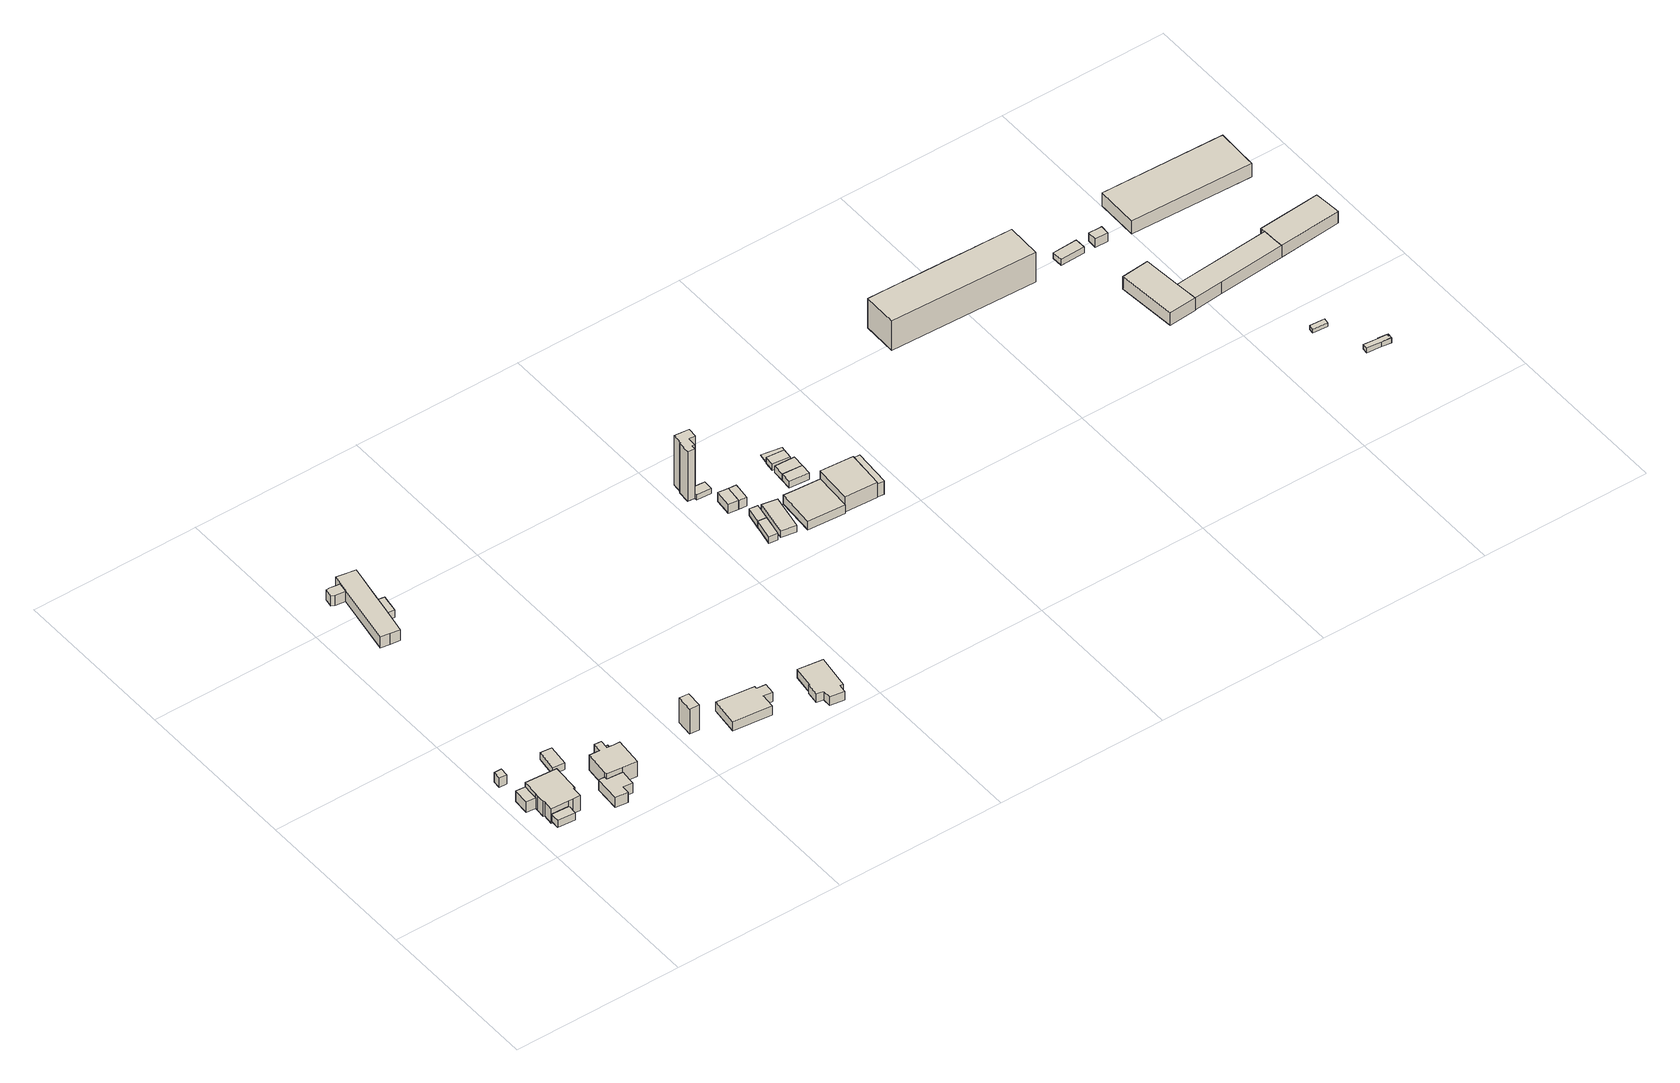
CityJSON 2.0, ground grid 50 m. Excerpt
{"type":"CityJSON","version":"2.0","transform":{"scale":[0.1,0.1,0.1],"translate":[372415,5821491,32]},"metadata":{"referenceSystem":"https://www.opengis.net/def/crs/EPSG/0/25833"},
"CityObjects":{
"building1":{"type":"Building","attributes":{"Gemeindeschluessel":"11000005","BezugspunktDach":"2200","function":"51009_1610","measuredHeight":3.25,"storeysAboveGround":0},"address":[{"country":"Germany","locality":"Berlin"}],"geometry":[{"type":"Solid","lod":"1","boundaries":[[[[0,1,2,3]],[[4,5,6,7]],[[4,7,3,2]],[[5,4,2,1]],[[6,5,1,0]],[[7,6,0,3]]]]}]},
"building2":{"type":"Building","attributes":{"Gemeindeschluessel":"11000005","function":"31001_1010"},"address":[{"country":"Germany","locality":"Berlin","thoroughfareNumber":"695","thoroughfareName":"Heerstraße"}],"children":["building2-1","building2-2","building2-3"]},
"building2-1":{"type":"BuildingPart","attributes":{"BezugspunktDach":"2200","measuredHeight":5.87,"storeysAboveGround":1},"parents":["building2"],"geometry":[{"type":"MultiSurface","lod":"1","boundaries":[[[8,9,10,11,12,13,14,15,16,17,18,19,20]],[[21,22,23,24,25,26,27,28,29,30,31,32,33]],[[21,33,20,19]],[[22,21,19,18]],[[34,35,18,17]],[[24,23,17,16]],[[25,24,16,15]],[[26,25,15,14]],[[27,26,14,13]],[[28,27,13,12]],[[29,28,12,11]],[[30,29,11,10]],[[36,37,38,39,31,30,10,9]],[[32,31,9,8]],[[33,32,8,20]],[[23,22,35,34]],[[39,38,37,36]]]}]},
"building2-2":{"type":"BuildingPart","attributes":{"BezugspunktDach":"2200","measuredHeight":3.62,"storeysAboveGround":1},"parents":["building2"],"geometry":[{"type":"Solid","lod":"1","boundaries":[[[[35,34,40,41,42]],[[43,44,23,22,45]],[[43,45,42,41]],[[44,43,41,40]],[[23,44,40,34]],[[45,22,35,42]],[[22,23,34,35]]]]}]},
"building2-3":{"type":"BuildingPart","attributes":{"BezugspunktDach":"2200","measuredHeight":2.33,"storeysAboveGround":1},"parents":["building2"],"geometry":[{"type":"Solid","lod":"1","boundaries":[[[[46,37,36,47]],[[39,38,48,49]],[[39,49,47,36]],[[48,38,37,46]],[[49,48,46,47]],[[38,39,36,37]]]]}]},
"building3":{"type":"Building","attributes":{"Gemeindeschluessel":"11000005","BezugspunktDach":"2200","function":"31001_2463","measuredHeight":2.27,"storeysAboveGround":1},"address":[{"country":"Germany","locality":"Berlin","thoroughfareNumber":"695 (2)","thoroughfareName":"Heerstraße"}],"geometry":[{"type":"Solid","lod":"1","boundaries":[[[[50,51,52,53]],[[54,55,56,57]],[[54,57,53,52]],[[55,54,52,51]],[[56,55,51,50]],[[57,56,50,53]]]]}]},
"building4":{"type":"Building","attributes":{"Gemeindeschluessel":"11000005","function":"31001_1010"},"address":[{"country":"Germany","locality":"Berlin","thoroughfareNumber":"693","thoroughfareName":"Heerstraße"}],"children":["building4-1","building4-2"]},
"building4-1":{"type":"BuildingPart","attributes":{"BezugspunktDach":"2200","measuredHeight":6.64,"storeysAboveGround":1},"parents":["building4"],"geometry":[{"type":"MultiSurface","lod":"1","boundaries":[[[58,59,60,61,62,63,64,65,66,67,68]],[[69,70,71,72,73,74,75,76,77,78,79]],[[80,81,68,67]],[[70,69,67,66]],[[71,70,66,65]],[[72,71,65,64]],[[73,72,64,63]],[[74,73,63,62]],[[75,74,62,61]],[[76,75,61,60]],[[77,76,60,59]],[[78,77,59,58]],[[81,82,78,58,68]],[[69,79,81,80]],[[79,78,82,81]]]}]},
"building4-2":{"type":"BuildingPart","attributes":{"BezugspunktDach":"2200","measuredHeight":3.43,"storeysAboveGround":1},"parents":["building4"],"geometry":[{"type":"Solid","lod":"1","boundaries":[[[[83,84,85,86,82,81,80,87,88]],[[89,69,79,78,90,91,92,93,94]],[[89,94,88,87]],[[69,89,87,80]],[[90,78,82,86]],[[91,90,86,85]],[[92,91,85,84]],[[93,92,84,83]],[[94,93,83,88]],[[79,69,80,81]],[[78,79,81,82]]]]}]},
"building5":{"type":"Building","attributes":{"Gemeindeschluessel":"11000005","BezugspunktDach":"2200","function":"51009_1610","measuredHeight":2.82,"storeysAboveGround":0},"address":[{"country":"Germany","locality":"Berlin"}],"geometry":[{"type":"Solid","lod":"1","boundaries":[[[[95,96,97,98]],[[73,99,75,74]],[[73,74,98,97]],[[99,73,97,96]],[[75,99,96,95]],[[74,75,95,98]]]]}]},
"building6":{"type":"Building","attributes":{"Gemeindeschluessel":"11000005","function":"31001_2020"},"address":[{"country":"Germany","locality":"Berlin","thoroughfareNumber":"694 (3)","thoroughfareName":"Heerstraße"}],"children":["building6-1","building6-2"]},
"building6-1":{"type":"BuildingPart","attributes":{"BezugspunktDach":"2200","measuredHeight":4.09,"storeysAboveGround":1},"parents":["building6"],"geometry":[{"type":"MultiSurface","lod":"1","boundaries":[[[100,101,102,103,104,105,106,107,108,109,110]],[[111,112,113,114,115,116,117,118,119,120,121]],[[111,121,110,109]],[[112,111,109,108]],[[113,122,123,108,107]],[[114,113,107,106]],[[115,114,106,105]],[[116,115,105,104]],[[117,116,104,103]],[[118,117,103,102]],[[119,118,102,101]],[[120,119,101,100]],[[121,120,100,110]],[[112,123,122,113]]]}]},
"building6-2":{"type":"BuildingPart","attributes":{"BezugspunktDach":"2200","measuredHeight":3.36,"storeysAboveGround":1},"parents":["building6"],"geometry":[{"type":"Solid","lod":"1","boundaries":[[[[124,125,123,122,126,127,128]],[[129,130,113,112,111,131,132]],[[129,132,128,127]],[[130,129,127,126]],[[113,130,126,122]],[[111,112,123,125]],[[131,111,125,124]],[[132,131,124,128]],[[113,122,123,112]]]]}]},
"building7":{"type":"Building","attributes":{"Gemeindeschluessel":"11000005","BezugspunktDach":"2200","function":"51009_1610","measuredHeight":3.26,"storeysAboveGround":0},"address":[{"country":"Germany","locality":"Berlin"}],"geometry":[{"type":"Solid","lod":"1","boundaries":[[[[133,134,135,136]],[[137,138,139,140]],[[137,140,136,135]],[[138,137,135,134]],[[139,138,134,133]],[[140,139,133,136]]]]}]},
"building8":{"type":"Building","attributes":{"Gemeindeschluessel":"11000005","BezugspunktDach":"2200","function":"31001_1000","measuredHeight":8.44,"storeysAboveGround":1},"address":[{"country":"Germany","locality":"Berlin","thoroughfareNumber":"689 (2)","thoroughfareName":"Heerstraße"}],"geometry":[{"type":"Solid","lod":"1","boundaries":[[[[141,142,143,144]],[[145,146,147,148]],[[145,148,144,143]],[[146,145,143,142]],[[147,146,142,141]],[[148,147,141,144]]]]}]},
"building9":{"type":"Building","attributes":{"Gemeindeschluessel":"11000005","BezugspunktDach":"2200","function":"31001_1010","measuredHeight":3.17,"storeysAboveGround":1},"address":[{"country":"Germany","locality":"Berlin","thoroughfareNumber":"689","thoroughfareName":"Heerstraße"}],"geometry":[{"type":"Solid","lod":"1","boundaries":[[[[149,150,151,152,153,154,155,156,157]],[[158,159,160,161,162,163,164,165,166]],[[158,166,157,156]],[[159,158,156,155]],[[160,159,155,154]],[[161,160,154,153]],[[162,161,153,152]],[[163,162,152,151]],[[164,163,151,150]],[[165,164,150,149]],[[166,165,149,157]]]]}]},
"building10":{"type":"Building","attributes":{"Gemeindeschluessel":"11000005","BezugspunktDach":"2200","function":"31001_1010","measuredHeight":2.86,"storeysAboveGround":1},"address":[{"country":"Germany","locality":"Berlin","thoroughfareNumber":"687","thoroughfareName":"Heerstraße"}],"geometry":[{"type":"Solid","lod":"1","boundaries":[[[[167,168,169,170,171,172,173,174,175,176]],[[177,178,179,180,181,182,183,184,185,186]],[[177,186,176,175]],[[178,177,175,174]],[[179,178,174,173]],[[180,179,173,172]],[[181,180,172,171]],[[182,181,171,170]],[[183,182,170,169]],[[184,183,169,168]],[[185,184,168,167]],[[186,185,167,176]]]]}]},
"building11":{"type":"Building","attributes":{"Gemeindeschluessel":"11000005","BezugspunktDach":"2200","function":"31001_1000","measuredHeight":2.27,"storeysAboveGround":1},"address":[{"country":"Germany","locality":"Berlin","thoroughfareNumber":"1 (4)","thoroughfareName":"An der Spitze"}],"geometry":[{"type":"Solid","lod":"1","boundaries":[[[[187,188,189,190]],[[191,192,193,194]],[[191,194,190,189]],[[192,191,189,188]],[[193,192,188,187]],[[194,193,187,190]]]]}]},
"building12":{"type":"Building","attributes":{"Gemeindeschluessel":"11000005","BezugspunktDach":"2200","function":"31001_1000","measuredHeight":16.7,"storeysAboveGround":1},"address":[{"country":"Germany","locality":"Berlin","thoroughfareNumber":"1 (6)","thoroughfareName":"An der Spitze"}],"geometry":[{"type":"Solid","lod":"1","boundaries":[[[[195,196,197,198,199,200,201,202,203,204,205]],[[206,207,208,209,210,211,212,213,214,215,216]],[[206,216,205,204]],[[207,206,204,203]],[[208,207,203,202]],[[209,208,202,201]],[[210,209,201,200]],[[211,210,200,199]],[[212,211,199,198]],[[213,212,198,197]],[[214,213,197,196]],[[215,214,196,195]],[[216,215,195,205]]]]}]},
"building13":{"type":"Building","attributes":{"Gemeindeschluessel":"11000005","BezugspunktDach":"2200","function":"51009_1610","measuredHeight":1.74,"storeysAboveGround":0},"address":[{"country":"Germany","locality":"Berlin"}],"geometry":[{"type":"Solid","lod":"1","boundaries":[[[[217,218,219,220,221,222,223]],[[215,214,213,212,224,225,226]],[[215,226,223,222]],[[214,215,222,221]],[[213,214,221,220]],[[212,213,220,219]],[[224,212,219,218]],[[225,224,218,217]],[[226,225,217,223]]]]}]},
"building14":{"type":"Building","attributes":{"Gemeindeschluessel":"11000005","BezugspunktDach":"2200","function":"31001_1000","measuredHeight":2.34,"storeysAboveGround":1},"address":[{"country":"Germany","locality":"Berlin","thoroughfareNumber":"1 (3)","thoroughfareName":"An der Spitze"}],"geometry":[{"type":"Solid","lod":"1","boundaries":[[[[188,227,228,189]],[[229,230,231,232]],[[229,232,189,228]],[[230,229,228,227]],[[231,230,227,188]],[[232,231,188,189]]]]}]},
"building15":{"type":"Building","attributes":{"Gemeindeschluessel":"11000005","BezugspunktDach":"2200","function":"31001_2463","measuredHeight":2.97,"storeysAboveGround":1},"address":[{"country":"Germany","locality":"Berlin","thoroughfareNumber":"1 (5)","thoroughfareName":"An der Spitze"}],"geometry":[{"type":"Solid","lod":"1","boundaries":[[[[233,234,235,236]],[[237,238,239,240]],[[237,240,236,235]],[[238,237,235,234]],[[239,238,234,233]],[[240,239,233,236]]]]}]},
"building16":{"type":"Building","attributes":{"Gemeindeschluessel":"11000005","BezugspunktDach":"2200","function":"51009_1610","measuredHeight":3.03,"storeysAboveGround":0},"address":[{"country":"Germany","locality":"Berlin"}],"geometry":[{"type":"Solid","lod":"1","boundaries":[[[[241,242,234,233]],[[238,243,244,239]],[[238,239,233,234]],[[243,238,234,242]],[[244,243,242,241]],[[239,244,241,233]]]]}]},
"building17":{"type":"Building","attributes":{"Gemeindeschluessel":"11000005","BezugspunktDach":"2200","function":"31001_2463","measuredHeight":2.27,"storeysAboveGround":1},"address":[{"country":"Germany","locality":"Berlin","thoroughfareNumber":"1 (2)","thoroughfareName":"An der Spitze"}],"geometry":[{"type":"Solid","lod":"1","boundaries":[[[[245,246,247,248]],[[249,250,251,252]],[[249,252,248,247]],[[250,249,247,246]],[[251,250,246,245]],[[252,251,245,248]]]]}]},
"building18":{"type":"Building","attributes":{"Gemeindeschluessel":"11000005","BezugspunktDach":"2200","function":"31001_2143","measuredHeight":2.85,"storeysAboveGround":1},"address":[{"country":"Germany","locality":"Berlin","thoroughfareNumber":"1 (1)","thoroughfareName":"An der Spitze"}],"geometry":[{"type":"Solid","lod":"1","boundaries":[[[[253,254,255,256,257]],[[258,259,260,261,262]],[[258,262,257,256]],[[259,258,256,255]],[[260,259,255,254]],[[261,260,254,253]],[[262,261,253,257]]]]}]},
"building19":{"type":"Building","attributes":{"Gemeindeschluessel":"11000005","BezugspunktDach":"2200","function":"51009_1610","measuredHeight":2.18,"storeysAboveGround":0},"address":[{"country":"Germany","locality":"Berlin"}],"geometry":[{"type":"Solid","lod":"1","boundaries":[[[[263,264,265,266]],[[267,268,269,270]],[[267,270,266,265]],[[268,267,265,264]],[[269,268,264,263]],[[270,269,263,266]]]]}]},
"building20":{"type":"Building","attributes":{"Gemeindeschluessel":"11000005","BezugspunktDach":"2200","function":"31001_2463","measuredHeight":2.13,"storeysAboveGround":1},"address":[{"country":"Germany","locality":"Berlin","thoroughfareNumber":"1 (9)","thoroughfareName":"An der Spitze"}],"geometry":[{"type":"Solid","lod":"1","boundaries":[[[[264,271,272,265]],[[273,274,268,267]],[[273,267,265,272]],[[274,273,272,271]],[[268,274,271,264]],[[267,268,264,265]]]]}]},
"building21":{"type":"Building","attributes":{"Gemeindeschluessel":"11000005","BezugspunktDach":"2200","function":"31001_2463","measuredHeight":2.07,"storeysAboveGround":1},"address":[{"country":"Germany","locality":"Berlin","thoroughfareNumber":"1 (8)","thoroughfareName":"An der Spitze"}],"geometry":[{"type":"Solid","lod":"1","boundaries":[[[[275,276,277,278]],[[279,280,281,282]],[[279,282,278,277]],[[280,279,277,276]],[[281,280,276,275]],[[282,281,275,278]]]]}]},
"building22":{"type":"Building","attributes":{"Gemeindeschluessel":"11000005","BezugspunktDach":"2200","function":"31001_2463","measuredHeight":0.224,"storeysAboveGround":1},"address":[{"country":"Germany","locality":"Berlin","thoroughfareNumber":"1 (7)","thoroughfareName":"An der Spitze"}],"geometry":[{"type":"Solid","lod":"1","boundaries":[[[[283,284,285,286]],[[287,288,289,290]],[[287,290,286,285]],[[288,287,285,284]],[[289,288,284,283]],[[290,289,283,286]]]]}]},
"building23":{"type":"Building","attributes":{"Gemeindeschluessel":"11000005","BezugspunktDach":"2200","function":"31001_1010","measuredHeight":5.57,"storeysAboveGround":1},"address":[{"country":"Germany","locality":"Berlin","thoroughfareNumber":"1","thoroughfareName":"An der Spitze"}],"geometry":[{"type":"Solid","lod":"1","boundaries":[[[[291,292,293,294]],[[295,296,297,298]],[[295,298,294,293]],[[296,295,293,292]],[[297,296,292,291]],[[298,297,291,294]]]]}]},
"building24":{"type":"Building","attributes":{"Gemeindeschluessel":"11000005","BezugspunktDach":"2200","function":"51009_1610","measuredHeight":4.44,"storeysAboveGround":0},"address":[{"country":"Germany","locality":"Berlin"}],"geometry":[{"type":"Solid","lod":"1","boundaries":[[[[299,300,301,302,303]],[[304,305,306,307,308]],[[304,308,303,302]],[[305,304,302,301]],[[306,305,301,300]],[[307,306,300,299]],[[308,307,299,303]]]]}]},
"building25":{"type":"Building","attributes":{"Gemeindeschluessel":"11000005","BezugspunktDach":"2200","function":"31001_1010","measuredHeight":10,"storeysAboveGround":2},"address":[{"country":"Germany","locality":"Berlin","thoroughfareNumber":"6, 7, 8","thoroughfareName":"An der Spitze"}],"geometry":[{"type":"Solid","lod":"1","boundaries":[[[[309,310,311,312,313,314,315,316,317,318,319,320,321]],[[322,323,324,325,326,327,328,329,330,331,332,333,334]],[[322,334,321,320]],[[323,322,320,319]],[[324,323,319,318]],[[325,324,318,317]],[[326,325,317,316]],[[327,326,316,315]],[[328,327,315,314]],[[329,328,314,313]],[[330,329,313,312]],[[331,330,312,311]],[[332,331,311,310]],[[333,332,310,309]],[[334,333,309,321]]]]}]},
"building26":{"type":"Building","attributes":{"Gemeindeschluessel":"11000005","BezugspunktDach":"2200","function":"31001_2463","measuredHeight":1.92,"storeysAboveGround":1},"address":[{"country":"Germany","locality":"Berlin","thoroughfareNumber":"6 (9)","thoroughfareName":"An der Spitze"}],"geometry":[{"type":"Solid","lod":"1","boundaries":[[[[335,336,337,338]],[[339,340,341,342]],[[339,342,338,337]],[[340,339,337,336]],[[341,340,336,335]],[[342,341,335,338]]]]}]},
"building27":{"type":"Building","attributes":{"Gemeindeschluessel":"11000005","BezugspunktDach":"2200","function":"31001_1010","measuredHeight":4.64,"storeysAboveGround":1},"address":[{"country":"Germany","locality":"Berlin","thoroughfareNumber":"11","thoroughfareName":"An der Spitze"}],"geometry":[{"type":"Solid","lod":"1","boundaries":[[[[343,344,345,346,347]],[[348,349,350,351,352]],[[348,352,347,346]],[[349,348,346,345]],[[350,349,345,344]],[[351,350,344,343]],[[352,351,343,347]]]]}]},
"building28":{"type":"Building","attributes":{"Gemeindeschluessel":"11000005","BezugspunktDach":"2200","function":"31001_9998","measuredHeight":2.85,"storeysAboveGround":1},"address":[{"country":"Germany","locality":"Berlin","thoroughfareNumber":"9 (3)","thoroughfareName":"An der Spitze"}],"geometry":[{"type":"Solid","lod":"1","boundaries":[[[[353,354,355,356,357]],[[358,359,360,361,362]],[[358,362,357,356]],[[359,358,356,355]],[[360,359,355,354]],[[361,360,354,353]],[[362,361,353,357]]]]}]},
"building29":{"type":"Building","attributes":{"Gemeindeschluessel":"11000005","BezugspunktDach":"2200","function":"31001_2412","measuredHeight":1.37,"storeysAboveGround":1},"address":[{"country":"Germany","locality":"Berlin","thoroughfareNumber":"281 (2)","thoroughfareName":"Nennhauser Damm"}],"geometry":[{"type":"Solid","lod":"1","boundaries":[[[[363,364,365,366]],[[367,368,369,370]],[[367,370,366,365]],[[368,367,365,364]],[[369,368,364,363]],[[370,369,363,366]]]]}]},
"building30":{"type":"Building","attributes":{"Gemeindeschluessel":"11000005","BezugspunktDach":"2200","function":"31001_2412","measuredHeight":1.59,"storeysAboveGround":1},"address":[{"country":"Germany","locality":"Berlin","thoroughfareNumber":"281 (1)","thoroughfareName":"Nennhauser Damm"}],"geometry":[{"type":"Solid","lod":"1","boundaries":[[[[371,372,373,374,375,376,377,378]],[[379,380,381,382,383,384,385,386]],[[379,386,378,377]],[[380,379,377,376]],[[381,380,376,375]],[[382,381,375,374]],[[383,382,374,373]],[[384,383,373,372]],[[385,384,372,371]],[[386,385,371,378]]]]}]},
"building31":{"type":"Building","attributes":{"Gemeindeschluessel":"11000005","BezugspunktDach":"2200","function":"31001_2612","measuredHeight":1.59,"storeysAboveGround":1},"address":[{"country":"Germany","locality":"Berlin","thoroughfareNumber":"281","thoroughfareName":"Nennhauser Damm"}],"geometry":[{"type":"Solid","lod":"1","boundaries":[[[[387,375,388,389,376,371]],[[380,390,391,381,392,385]],[[380,385,371,376]],[[390,380,376,389]],[[391,390,389,388]],[[381,391,388,375]],[[392,381,375,387]],[[385,392,387,371]]]]}]},
"building32":{"type":"Building","attributes":{"Gemeindeschluessel":"11000005","function":"31001_2463"},"address":[{"country":"Germany","locality":"Berlin","thoroughfareNumber":"11 (1)","thoroughfareName":"An der Spitze"}],"children":["building32-1","building32-2"]},
"building32-1":{"type":"BuildingPart","attributes":{"BezugspunktDach":"2200","measuredHeight":4.3,"storeysAboveGround":1},"parents":["building32"],"geometry":[{"type":"MultiSurface","lod":"1","boundaries":[[[393,344,394,395,396,397,398,345]],[[399,400,401,402,403,404,405,406]],[[399,406,345,398]],[[400,399,398,397]],[[407,397,400,397,396]],[[396,401,396,395]],[[403,402,395,394]],[[404,403,394,344]],[[405,404,344,393]],[[406,405,393,345]],[[401,408,407,396]],[[408,400,397,407]],[[402,409,401,396,395]]]}]},
"building32-2":{"type":"BuildingPart","attributes":{"BezugspunktDach":"2200","measuredHeight":4.33,"storeysAboveGround":1},"parents":["building32"],"geometry":[{"type":"MultiSurface","lod":"1","boundaries":[[[397,407,395,410,411,412,413]],[[414,415,416,402,408,400,417]],[[414,417,413,412]],[[415,414,412,411]],[[416,415,411,410]],[[402,416,410,395]],[[417,400,397,413]],[[408,401,396,407]],[[402,395,396,401]],[[400,408,407,397]]]}]},
"building33":{"type":"Building","attributes":{"Gemeindeschluessel":"11000005","BezugspunktDach":"2200","function":"31001_2143","measuredHeight":5.34,"storeysAboveGround":1},"address":[{"country":"Germany","locality":"Berlin","thoroughfareNumber":"10, 9","thoroughfareName":"An der Spitze"}],"geometry":[{"type":"Solid","lod":"1","boundaries":[[[[418,419,420,421,422]],[[423,424,425,426,427]],[[423,427,422,421]],[[424,423,421,420]],[[425,424,420,419]],[[426,425,419,418]],[[427,426,418,422]]]]}]}
},
"vertices":[
[31,251,82],[33,275,82],[11,276,82],[9,252,82],[11,276,50],[33,275,50],[31,251,50],[9,252,50],
[36,100,102],[33,68,102],[85,65,102],[98,64,102],[119,63,102],[121,95,102],[125,95,102],[127,120,102],[131,177,102],[38,183,102],[35,135,102],[34,126,102],[32,101,102],[34,126,52],[35,135,52],[38,183,52],[131,177,52],[127,120,52],[125,95,52],[121,95,52],[119,63,52],[98,64,52],[85,65,52],[33,68,52],[36,100,52],[32,101,52],[38,183,88],[35,135,88],[33,68,84],[85,65,84],[85,65,60],[33,68,60],
[30,183,88],[10,185,88],[7,137,88],[10,185,52],[30,183,52],[7,137,52],
[83,36,84],[31,40,84],[83,36,60],[31,40,60],
[181,210,69],[188,273,69],[154,277,69],[146,213,69],[154,277,46],[188,273,46],[181,210,46],[146,213,46],
[269,88,96],[311,84,96],[318,166,96],[300,167,96],[280,169,96],[283,195,96],[262,197,96],[260,171,96],[229,173,96],[222,100,96],[222,92,96],[222,100,45],[229,173,45],[260,171,45],[262,197,45],[283,195,45],[280,169,45],[300,167,45],[318,166,45],[311,84,45],[269,88,45],[222,92,45],[222,100,80],[222,92,80],[269,88,80],
[235,21,80],[237,45,80],[265,42,80],[266,55,80],[204,101,80],[199,25,80],[204,101,45],[266,55,45],[265,42,45],[237,45,45],[235,21,45],[199,25,45],
[300,167,74],[301,194,74],[283,195,74],[280,169,74],[301,194,45],
[128,862,51],[156,858,51],[170,936,51],[179,989,51],[199,1098,51],[171,1103,51],[142,1108,51],[138,1083,51],[133,1053,51],[132,1053,51],[100,867,51],[132,1053,14],[133,1053,14],[138,1083,14],[142,1108,14],[171,1103,14],[199,1098,14],[179,989,14],[170,936,14],[156,858,14],[128,862,14],[100,867,14],[138,1083,48],[133,1053,48],
[103,1057,48],[132,1053,48],[109,1088,48],[97,1087,48],[93,1062,48],[97,1087,14],[109,1088,14],[103,1057,14],[93,1062,14],
[194,932,41],[202,985,41],[179,989,41],[170,936,41],[179,989,16],[202,985,16],[194,932,16],[170,936,16],
[537,129,127],[540,178,127],[512,180,127],[508,131,127],[512,180,43],[540,178,43],[537,129,43],[508,131,43],
[715,65,72],[719,107,72],[746,104,72],[749,137,72],[722,140,72],[722,148,72],[699,151,72],[611,161,72],[602,78,72],[611,161,41],[699,151,41],[722,148,41],[722,140,41],[749,137,41],[746,104,41],[719,107,41],[715,65,41],[602,78,41],
[853,37,66],[852,11,66],[894,5,66],[898,30,66],[907,28,66],[922,130,66],[849,140,66],[840,77,66],[837,78,66],[832,40,66],[837,78,37],[840,77,37],[849,140,37],[922,130,37],[907,28,37],[898,30,37],[894,5,37],[852,11,37],[853,37,37],[832,40,37],
[1126,591,35],[1138,654,35],[1113,657,35],[1101,595,35],[1113,657,13],[1138,654,13],[1126,591,13],[1101,595,13],
[1053,838,178],[1054,851,178],[1062,850,178],[1062,859,178],[1063,877,178],[1083,876,178],[1085,904,178],[1041,908,178],[1038,876,178],[1035,876,178],[1032,840,178],[1035,876,11],[1038,876,11],[1041,908,11],[1085,904,11],[1083,876,11],[1063,877,11],[1062,859,11],[1062,850,11],[1054,851,11],[1053,838,11],[1032,840,11],
[1096,827,28],[1098,856,28],[1062,859,28],[1062,850,28],[1054,851,28],[1053,838,28],[1053,830,28],[1098,856,11],[1096,827,11],[1053,830,11],
[1147,702,35],[1123,706,35],[1123,706,12],[1147,702,12],[1138,654,12],[1113,657,12],
[1116,741,41],[1122,791,41],[1092,795,41],[1087,744,41],[1092,795,11],[1122,791,11],[1116,741,11],[1087,744,11],
[1139,738,41],[1145,789,41],[1145,789,11],[1139,738,11],
[1182,588,34],[1201,693,34],[1156,701,34],[1138,596,34],[1156,701,11],[1201,693,11],[1182,588,11],[1138,596,11],
[1322,574,35],[1329,687,35],[1255,692,35],[1220,695,35],[1212,582,35],[1220,695,6],[1255,692,6],[1329,687,6],[1322,574,6],[1212,582,6],
[1323,724,32],[1325,756,32],[1266,760,32],[1264,729,32],[1266,760,10],[1325,756,10],[1323,724,10],[1264,729,10],
[1327,792,32],[1268,795,32],[1268,795,10],[1327,792,10],
[1320,800,31],[1323,829,31],[1272,834,31],[1269,805,31],[1272,834,10],[1323,829,10],[1320,800,10],[1269,805,10],
[1333,829,12],[1337,856,12],[1278,866,12],[1273,839,12],[1278,866,10],[1337,856,10],[1333,829,10],[1273,839,10],
[1417,568,63],[1425,680,63],[1329,687,63],[1322,574,63],[1329,687,12],[1425,680,12],[1417,568,12],[1322,574,12],
[1436,566,58],[1437,566,58],[1445,679,58],[1425,680,58],[1417,568,58],[1425,680,14],[1445,679,14],[1437,566,14],[1436,566,14],[1417,568,14],
[2203,963,110],[2205,1066,110],[2104,1069,110],[2096,1069,110],[2088,1069,110],[1995,1072,110],[1987,1072,110],[1979,1072,110],[1886,1075,110],[1878,1075,110],[1870,1076,110],[1769,1078,110],[1767,976,110],[1769,1078,10],[1870,1076,10],[1878,1075,10],[1886,1075,10],[1979,1072,10],[1987,1072,10],[1995,1072,10],[2088,1069,10],[2096,1069,10],[2104,1069,10],[2205,1066,10],[2203,963,10],[1767,976,10],
[2291,975,27],[2364,977,27],[2363,1010,27],[2290,1007,27],[2363,1010,8],[2364,977,8],[2291,975,8],[2290,1007,8],
[2377,638,49],[2459,645,49],[2454,712,49],[2444,823,49],[2362,815,49],[2444,823,7],[2454,712,7],[2459,645,7],[2377,638,7],[2362,815,7],
[2434,974,38],[2436,1002,38],[2425,1002,38],[2397,1003,38],[2396,975,38],[2397,1003,10],[2425,1002,10],[2436,1002,10],[2434,974,10],[2396,975,10],
[2675,385,39],[2677,401,39],[2633,404,39],[2631,388,39],[2633,404,26],[2677,401,26],[2675,385,26],[2631,388,26],
[2739,248,41],[2739,247,41],[2767,244,41],[2769,261,41],[2766,261,41],[2740,263,41],[2697,267,41],[2696,251,41],[2697,267,25],[2740,263,25],[2766,261,25],[2769,261,25],[2767,244,25],[2739,247,25],[2739,248,25],[2696,251,25],
[2765,246,41],[2766,262,41],[2740,264,41],[2740,264,25],[2766,262,25],[2765,246,25],
[2457,679,49],[2547,653,49],[2745,670,49],[2743,703,49],[2742,736,49],[2483,715,49],[2483,715,9],[2742,736,9],[2743,703,9],[2745,670,9],[2547,653,9],[2459,645,9],[2457,679,9],[2454,712,9],[2743,710,49],[2743,710,9],[2744,678,9],
[2932,686,49],[2929,726,49],[2925,765,49],[2741,750,49],[2925,765,9],[2929,726,9],[2932,686,9],[2741,750,9],
[2862,950,53],[2864,1013,53],[2866,1076,53],[2501,1087,53],[2499,961,53],[2501,1087,8],[2866,1076,8],[2864,1013,8],[2862,950,8],[2499,961,8]
]}
